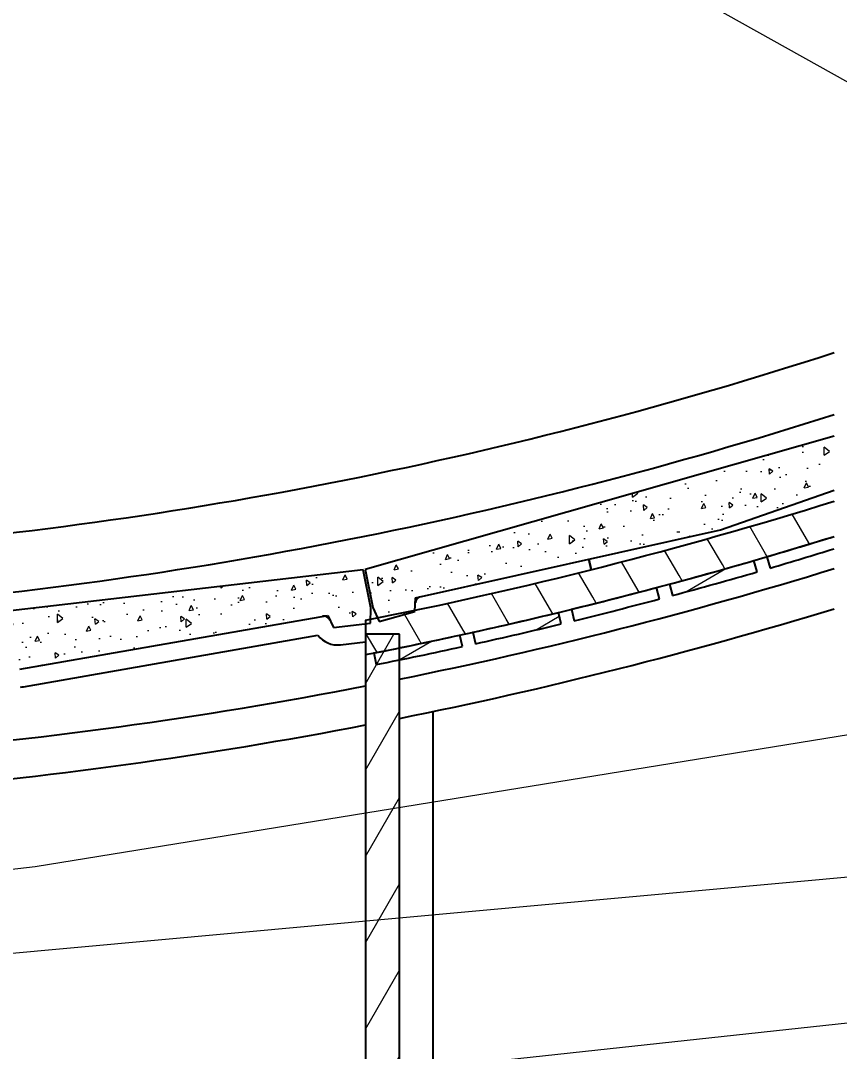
# Model space of a CAD drawing. Header units: millimetres. Extents: x -4172 to 126100, y -2 to 142133.
# Drawn here: x 93136 to 99208, y 11197 to 18843 of the extents above; entities that cross this region are included whole.
import ezdxf

# ---------------------------------------------------------------- set-up
doc = ezdxf.new("R2010")
doc.units = ezdxf.units.MM
doc.header["$LTSCALE"] = 100
for name, color, linetype, lineweight in [('Hatch', 7, 'Continuous', 18), ('Symbol', 7, 'Continuous', 18), ('Visible', 7, 'Continuous', 25)]:
    doc.layers.add(name, color=color, linetype=linetype, lineweight=lineweight)
doc.styles.add('Note Text', font='arial.ttf')
doc.styles.add('Title', font='arial.ttf')
doc.dimstyles.new('Default - Method 2a$7', dxfattribs={"dimscale": 100, "dimtxt": 3, "dimasz": 2.5, "dimexe": 3, "dimexo": 0.5, "dimgap": 0.7, "dimtad": 0, "dimtoh": 1, "dimdec": 1, "dimrnd": 1e-08, "dimtxsty": 'Title', "dimcen": 0.09, "dimdle": 10, "dimclrd": 256, "dimclre": 256, "dimclrt": 7, "dimazin": 2, "dimtfac": 0.833333, "dimtdec": 1, "dimtmove": 0, "dimatfit": 3, "dimfxl": 1, "dimtolj": 1, "dimlwd": -1, "dimlwe": -1, "dimarcsym": 0})
pattern_1 = [(95.27593, (0, 0), (295.7124, 250.5689), [40.3746, -444.1203]), (40.27593, (0, 0), (-340.2629, 231.8734), [32.2997, -355.2963]), (145.72738, (24.64, 20.88), (-44.5504, 482.4423), [34.3131, -377.4442]), (91.46013, (-76.5, 75.76), (467.5982, 345.501), [60.562, -666.1805]), (141.9116, (-37.53, 104.56), (-18.5184, 726.5064), [51.4697, -566.1666]), (36.4601, (-76.5, 75.76), (-18.5184, 726.5064), [48.4495, -532.9444]), (66.27593, (-19.5, 95.07), (380.1141, 75.7883), [40.3746, -444.1203]), (11.27593, (-19.5, 95.07), (-185.1861, 367.7638), [32.2997, -355.2963]), (116.72738, (12.2, 101.4), (194.928, 443.552), [34.3131, -377.4442]), (82.77593, (0, 0), (-122.72019, 130.75698), [0, -350.98965, 0, -360.67955, 0, -356.6421]), (52.77593, (0, 0), (-51.2008, 250.02995), [0, -205.64117, 0, -342.91473, 0, -135.92774]), (12.77593, (-84.48, -85.3), (210.84817, 195.63433), [0, -134.5819, 0, -419.8956, 0, -557.16915]), (2.77593, (-122.36, -123.54), (182.6326, 260.9809), [0, -174.9565, 0, -278.85374, 0, -395.67085])]
pattern_2 = [(30.27596, (0, 0), (-160.0725, 274.1953), [])]

# ---------------------------------------------------------------- blocks, each defined once
blk = doc.blocks.new('Balloon48')
at = {"layer": 'Symbol'}
for p, q in [((895.778, 116.077), (995.853, 125.207)), ((895.732, 116.575), (893.288, 115.85)), ((895.823, 115.579), (895.732, 116.575)), ((895.778, 116.077), (893.288, 115.85)), ((893.288, 115.85), (895.823, 115.579))]:
    blk.add_line(p, q, dxfattribs=at)
at = {"layer": 'Symbol', "flags": 128}
blk.add_lwpolyline([(895.732, 116.575), (893.288, 115.85), (895.823, 115.579), (895.732, 116.575)], dxfattribs=at)
at = {"layer": 'Symbol'}
blk.add_circle((999.574, 125.547), 3.75, dxfattribs=at)
blk.add_solid([(895.732, 116.575), (893.288, 115.85), (895.823, 115.579), (895.732, 116.575)], dxfattribs=at)
at = {"layer": 'Symbol', "insert": (999.574, 125.547), "char_height": 2.5, "attachment_point": 5, "style": 'Note Text'}
blk.add_mtext('7', dxfattribs=at)
blk = doc.blocks.new('Balloon49')
at = {"layer": 'Symbol'}
for p, q in [((925.648, 106.845), (995.321, 114.383)), ((925.595, 107.342), (923.163, 106.576)), ((925.702, 106.348), (925.595, 107.342)), ((925.648, 106.845), (923.163, 106.576)), ((923.163, 106.576), (925.702, 106.348))]:
    blk.add_line(p, q, dxfattribs=at)
at = {"layer": 'Symbol', "flags": 128}
blk.add_lwpolyline([(925.595, 107.342), (923.163, 106.576), (925.702, 106.348), (925.595, 107.342)], dxfattribs=at)
at = {"layer": 'Symbol'}
blk.add_circle((999.036, 114.785), 3.75, dxfattribs=at)
blk.add_solid([(925.595, 107.342), (923.163, 106.576), (925.702, 106.348), (925.595, 107.342)], dxfattribs=at)
at = {"layer": 'Symbol', "insert": (999.036, 114.806), "char_height": 2.5, "attachment_point": 5, "style": 'Note Text'}
blk.add_mtext('8', dxfattribs=at)
blk = doc.blocks.new('Balloon50')
at = {"layer": 'Symbol'}
for p, q in [((938.694, 214.088), (936.512, 215.309)), ((938.938, 214.524), (936.512, 215.309)), ((936.512, 215.309), (938.449, 213.651)), ((938.449, 213.651), (938.938, 214.524)), ((938.694, 214.088), (995.2, 182.466)), ((998.469, 184.387), (1017.983, 184.387)), ((998.469, 176.887), (1017.983, 176.887))]:
    blk.add_line(p, q, dxfattribs=at)
at = {"layer": 'Symbol', "flags": 128}
blk.add_lwpolyline([(938.938, 214.524), (936.512, 215.309), (938.449, 213.651), (938.938, 214.524)], dxfattribs=at)
at = {"layer": 'Symbol'}
for centre, start, end in [((998.469, 180.637), 90, 270), ((1017.983, 180.637), 270, 90)]:
    blk.add_arc(centre, 3.75, start, end, dxfattribs=at)
blk.add_solid([(938.938, 214.524), (936.512, 215.309), (938.449, 213.651), (938.938, 214.524)], dxfattribs=at)
at = {"layer": 'Symbol', "insert": (1008.226, 180.658), "char_height": 2.5, "attachment_point": 5, "style": 'Note Text'}
blk.add_mtext('OS1. W1. GP01', dxfattribs=at)

msp = doc.modelspace()

# ---------------------------------------------------------------- hatches: boundary and pattern name
at = {"layer": 'Hatch'}
h = msp.add_hatch(dxfattribs=at)
h.set_pattern_fill('AR-CONC', color=256, scale=53.832768, angle=45.275934, style=0)
h.set_pattern_definition(pattern_1)
h.paths.add_polyline_path([(99169.94, 15760.98), (99169.94, 15359.22), (98326.42, 15066.13), (96065.59, 14560.66), (96060.08, 14460.32), (95794.72, 14384.82), (95748.54, 14488.65), (95692.2, 14771.53)])
h = msp.add_hatch(dxfattribs=at)
h.set_pattern_fill('ANSI31', color=256, scale=2540, angle=75.276109, style=0)
h.set_pattern_definition([(120.2761, (0, 0), (-274.1949, -160.0732), [])])
edge = h.paths.add_edge_path()
edge.add_line((99169.94, 15278.78), (99169.94, 15016.9))
edge.add_ellipse((89320, 46722.08), major_axis=(32582.19, 6375), ratio=1, start_angle=270, end_angle=276.188034, ccw=False)
edge.add_line((95695, 14139.89), (95695, 14394.66))
edge.add_ellipse((89320, 46722.08), major_axis=(-31443.3, -9849.95), ratio=1, start_angle=83.761931, end_angle=90)
h = msp.add_hatch(dxfattribs=at)
h.set_pattern_fill('ANSI31', color=256, scale=2540, angle=-14.724044, style=0)
h.set_pattern_definition(pattern_2)
edge = h.paths.add_edge_path()
edge.add_line((99169.94, 15016.9), (99169.94, 14925.29))
edge.add_ellipse((89320, 46722.08), major_axis=(9375.46, -31939.92), ratio=1, start_angle=0, end_angle=0.85306, ccw=False)
edge.add_line((98695.46, 14782.16), (98670.94, 14866.16))
edge.add_ellipse((89320, 46722.08), major_axis=(-31705.18, -9849.95), ratio=1, start_angle=89.100383, end_angle=90)
h = msp.add_hatch(dxfattribs=at)
h.set_pattern_fill('ANSI31', color=256, scale=2540, angle=-14.724044, style=0)
h.set_pattern_definition(pattern_2)
edge = h.paths.add_edge_path()
edge.add_line((97948.62, 14662.97), (97971.24, 14578.44))
edge.add_ellipse((89320, 46722.08), major_axis=(32143.64, 8651.24), ratio=1, start_angle=270, end_angle=271.12284)
edge.add_line((98599.46, 14754.14), (98574.94, 14838.14))
edge.add_ellipse((89320, 46722.08), major_axis=(-31883.95, -9254.95), ratio=1, start_angle=88.877614, end_angle=90, ccw=False)
h = msp.add_hatch(dxfattribs=at)
h.set_pattern_fill('AR-CONC', color=256, scale=53.832768, angle=45.275934, style=0)
h.set_pattern_definition(pattern_1)
h.paths.add_polyline_path([(93131.45, 14031.29), (95413.4, 14430.74), (95456.93, 14340.17), (95730.97, 14372.13), (95733.83, 14485.72), (95677.48, 14768.6), (90484.09, 14163.09), (90494.32, 13874.84), (90523.24, 13764.95), (90797.28, 13796.9), (90818.81, 13895.05)])
h = msp.add_hatch(dxfattribs=at)
h.set_pattern_fill('ANSI31', color=256, scale=2540, angle=-14.724044, style=0)
h.set_pattern_definition(pattern_2)
edge = h.paths.add_edge_path()
edge.add_ellipse((89320, 46722.08), major_axis=(8532.02, -32084.96), ratio=1, start_angle=358.877614, end_angle=360)
edge.add_line((97852.02, 14637.12), (97874.63, 14552.6))
edge.add_ellipse((89320, 46722.08), major_axis=(7922.6, -32330.95), ratio=1, start_angle=0, end_angle=1.12284, ccw=False)
edge.add_line((97242.6, 14391.14), (97221.9, 14476.15))
h = msp.add_hatch(dxfattribs=at)
h.set_pattern_fill('ANSI31', color=256, scale=2540, angle=-14.724044, style=0)
h.set_pattern_definition(pattern_2)
edge = h.paths.add_edge_path()
edge.add_line((96491.14, 14305.81), (96509.91, 14220.35))
edge.add_ellipse((89320, 46722.08), major_axis=(32501.73, 7189.92), ratio=1, start_angle=270, end_angle=271.12284)
edge.add_line((97145.44, 14367.48), (97124.74, 14452.5))
edge.add_ellipse((89320, 46722.08), major_axis=(-32269.58, -7804.74), ratio=1, start_angle=88.877614, end_angle=90, ccw=False)
h = msp.add_hatch(dxfattribs=at)
h.set_pattern_fill('ANSI31', color=256, scale=2540, angle=15.275911, style=0)
h.set_pattern_definition([(60.2759, (0, 0), (-275.7243, 157.4241), [])])
h.paths.add_polyline_path([(82695, 14291.54), (82695, 3968.04), (95945, 3968.04), (95945, 14291.54), (95695, 14291.54), (95695, 4218.04), (82945, 4218.04), (82945, 14291.54)])
h = msp.add_hatch(dxfattribs=at)
h.set_pattern_fill('ANSI31', color=256, scale=2540, angle=-14.724044, style=0)
h.set_pattern_definition(pattern_2)
edge = h.paths.add_edge_path()
edge.add_ellipse((89320, 46722.08), major_axis=(-32437.72, -7073.47), ratio=1, start_angle=88.877614, end_angle=90)
edge.add_line((96393.47, 14284.36), (96412.24, 14198.89))
edge.add_ellipse((89320, 46722.08), major_axis=(32655.92, 6453.56), ratio=1, start_angle=270, end_angle=271.12284, ccw=False)
edge.add_line((95773.55, 14066.16), (95756.72, 14152.02))

# ---------------------------------------------------------------- linework, layer by layer
at = {"layer": 'Visible'}
for p, q in [((99169.94, 15760.98), (95692.2, 14771.53)), ((98326.42, 15066.13), (99169.94, 15359.22)), ((96065.59, 14560.66), (98326.42, 15066.13)), ((97350.51, 14847.94), (97367.93, 14770.03)), ((97367.93, 14770.03), (97350.51, 14847.94)), ((98599.46, 14754.14), (98574.94, 14838.14)), ((98670.94, 14866.16), (98695.46, 14782.16)), ((95677.48, 14768.6), (90484.09, 14163.09)), ((95733.83, 14485.72), (95677.48, 14768.6)), ((95692.2, 14771.53), (95748.54, 14488.65)), ((97874.63, 14552.6), (97852.02, 14637.12)), ((97948.62, 14662.97), (97971.24, 14578.44)), ((96060.08, 14460.32), (96065.59, 14560.66)), ((95730.97, 14372.13), (95733.83, 14485.72)), ((95748.54, 14488.65), (95794.72, 14384.82)), ((95794.72, 14384.82), (96060.08, 14460.32)), ((97145.44, 14367.48), (97124.74, 14452.5)), ((97221.9, 14476.15), (97242.6, 14391.14)), ((93131.45, 14031.29), (95413.4, 14430.74)), ((95413.4, 14430.74), (95456.93, 14340.17)), ((95695, 14394.66), (95695, 14139.89)), ((95456.93, 14340.17), (95730.97, 14372.13)), ((96491.14, 14305.81), (96509.91, 14220.35)), ((93157.12, 13901.27), (95341.21, 14283.59)), ((95507.69, 14212.69), (95695, 14234.53)), ((95945, 14291.54), (95695, 14291.54)), ((95695, 14291.54), (95695, 4218.04)), ((95945, 3968.04), (95945, 14291.54)), ((96412.24, 14198.89), (96393.47, 14284.36)), ((95756.72, 14152.02), (95773.55, 14066.16)), ((96195, 9128.03), (96195, 13718.04))]:
    msp.add_line(p, q, dxfattribs=at)
for centre, radius, start, end in [((89320, 46722.08), 31900, 274.493641, 287.985468), ((89320, 46722.08), 32337.5, 274.522831, 287.733997), ((89320, 46722.08), 32950, 281.155649, 287.393718), ((89320, 46722.08), 33200, 281.07058, 287.258614), ((89320, 46722.08), 33200, 286.358996, 287.258614), ((89320, 46722.08), 33287.5, 286.35877, 287.21183), ((89320, 46722.08), 33200, 285.064032, 286.186419), ((89320, 46722.08), 33427.51, 281.431139, 287.137504), ((89320, 46722.08), 33287.5, 285.063806, 286.186646), ((89320, 46722.08), 33200, 283.769068, 284.891455), ((96113.44, 14520.12), 50, 102.602753, 176.860024), ((89320, 46722.08), 33287.5, 283.768842, 284.891681), ((89320, 46722.08), 33712.5, 281.333219, 286.98821), ((89320, 46722.08), 33200, 282.474104, 283.596491), ((95384.73, 14374.96), 50, 25.671686, 99.928956), ((89320, 46722.08), 33287.5, 282.473878, 283.596717), ((95486.55, 14393.97), 182.5, 217.214087, 276.650151), ((89320, 46722.08), 33200, 281.17914, 282.301527), ((89320, 46722.08), 33287.5, 281.178913, 282.301753), ((89320, 46722.08), 33427.51, 274.632819, 280.994291), ((93125.65, 14081.04), 182.5, 273.371346, 279.928956), ((89320, 46722.08), 33712.5, 274.771822, 280.900207)]:
    msp.add_arc(centre, radius, start, end, dxfattribs=at)

# ---------------------------------------------------------------- block references
at = {"layer": 'Symbol', "xscale": 100, "yscale": 100, "zscale": 100}
for name in ['Balloon50', 'Balloon48', 'Balloon49']:
    msp.add_blockref(name, (0, 0), dxfattribs=at)

# ---------------------------------------------------------------- leaders
at = {"layer": 'Symbol', "annotation_type": 0, "has_hookline": 1, "hookline_direction": 0, "text_width": 4612.76}
msp.add_leader([(91762.78, 12389.24), (93244.66, 12569.08), (100244.46, 13703.73)], dimstyle='Default - Method 2a$7', override={"dimgap": 0, "dimtad": 1}, dxfattribs=at)

doc.saveas('drawing.dxf')
